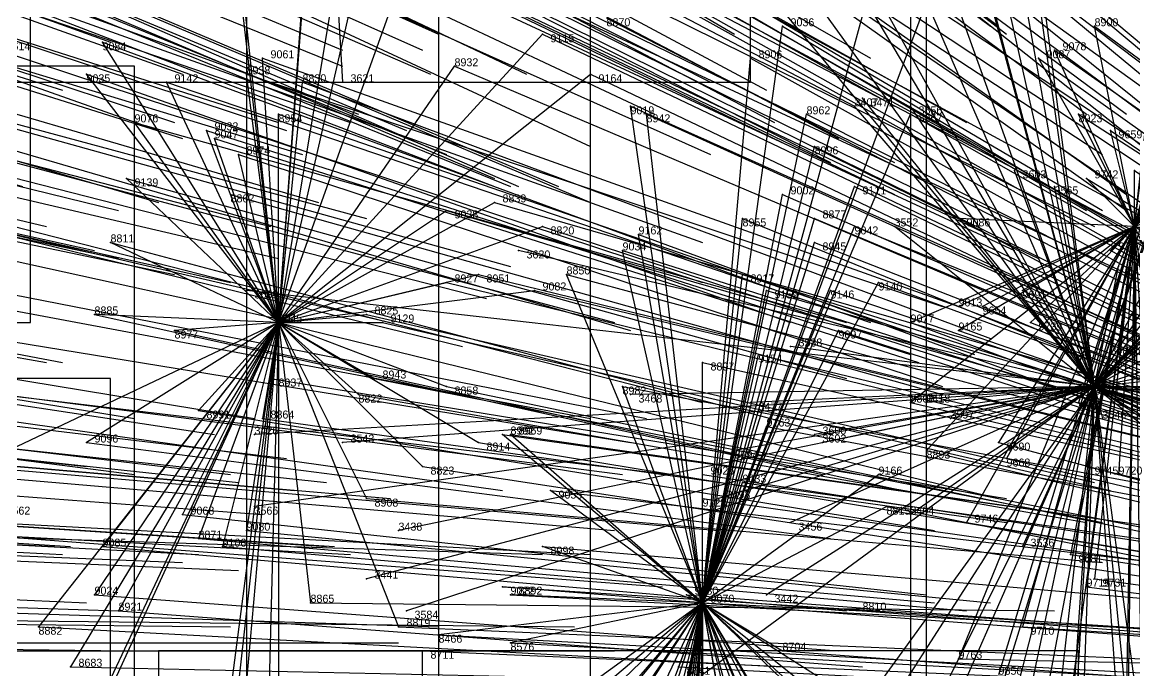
# Model space of a CAD drawing. Extents: x -0.5 to 0.59, y -0.5 to 0.59.
# Drawn here: x -0.233 to -0.094, y -0.0005 to 0.0805 of the extents above; entities that cross this region are included whole.
import ezdxf

# ---------------------------------------------------------------- set-up
doc = ezdxf.new("R2010")
doc.units = 0
for name, color, linetype in [('Clients', 3, 'CONTINUOUS'), ('Facilities', 3, 'CONTINUOUS'), ('Facilities_lines', 3, 'CONTINUOUS'), ('Min_max_boxes', 1, 'CONTINUOUS'), ('Normals', 1, 'CONTINUOUS'), ('Source_points', 5, 'CONTINUOUS'), ('Text', 3, 'CONTINUOUS')]:
    doc.layers.add(name, color=color, linetype=linetype)

msp = doc.modelspace()

# ---------------------------------------------------------------- linework, layer by layer
at = {"layer": 'Clients', "color": 5}
for p in [(-0.138, 0.08, -0.398), (-0.099, 0.08, -0.318), (-0.223, 0.078, -0.591), (-0.168, 0.079, -0.463), (-0.104, 0.077, -0.323), (-0.203, 0.076, -0.541), (-0.142, 0.076, -0.403), (-0.106, 0.076, -0.326), (-0.225, 0.074, -0.592), (-0.205, 0.074, -0.546), (-0.179, 0.075, -0.486), (-0.162, 0.074, -0.444), (-0.215, 0.073, -0.567), (-0.198, 0.073, -0.528), (-0.193, 0.073, -1.25), (-0.128, 0.071, -1.25), (-0.157, 0.07, -0.429), (-0.129, 0.07, -1.25), (-0.122, 0.07, -1.25), (-0.201, 0.069, -0.531), (-0.155, 0.069, -0.425), (-0.135, 0.069, -0.379), (-0.122, 0.069, -0.35), (-0.101, 0.069, -0.306), (-0.219, 0.068, -0.574), (-0.21, 0.067, -0.55), (-0.097, 0.067, -0.294), (-0.209, 0.066, -0.549), (-0.206, 0.064, -0.539), (-0.134, 0.065, -0.373), (-0.109, 0.062, -1.25), (-0.094, 0.062, -0.28), (-0.22, 0.061, -0.57), (-0.129, 0.06, -0.355), (-0.104, 0.06, -1.25), (-0.1, 0.061, -0.293), (-0.207, 0.059, -0.539), (-0.138, 0.059, -0.375), (-0.174, 0.058, -0.458), (-0.18, 0.057, -0.472), (-0.143, 0.056, -0.385), (-0.134, 0.056, -0.362), (-0.116, 0.056, -0.321), (-0.168, 0.055, -0.441), (-0.129, 0.055, -0.351), (-0.124, 0.055, -1.25), (-0.222, 0.053, -0.571), (-0.156, 0.054, -0.413), (-0.134, 0.053, -0.359), (-0.171, 0.052, -1.25), (-0.158, 0.052, -0.417), (-0.097, 0.052, -0.276), (-0.176, 0.049, -0.456), (-0.165, 0.049, -0.431), (-0.143, 0.049, -0.377), (-0.096, 0.05, -1.25), (-0.18, 0.048, -0.466), (-0.126, 0.048, -0.337), (-0.205, 0.047, -1.25), (-0.169, 0.047, -0.438), (-0.14, 0.047, -0.369), (-0.132, 0.047, -0.351), (-0.108, 0.047, -0.295), (-0.116, 0.045, -0.312), (-0.113, 0.045, -0.304), (-0.224, 0.044, -0.571), (-0.19, 0.044, -0.487), (-0.214, 0.042, -0.546), (-0.188, 0.043, -0.481), (-0.131, 0.042, -0.344), (-0.122, 0.043, -0.324), (-0.116, 0.042, -0.309), (-0.107, 0.043, -0.287), (-0.141, 0.039, -0.366), (-0.137, 0.04, -1.25), (-0.097, 0.039, -1.25), (-0.096, 0.039, -0.259), (-0.148, 0.038, -0.382), (-0.094, 0.038, -0.254), (-0.202, 0.036, -0.512), (-0.189, 0.036, -0.48), (-0.18, 0.035, -0.458), (-0.158, 0.035, -0.405), (-0.191, 0.034, -0.486), (-0.157, 0.034, -1.25), (-0.211, 0.032, -0.532), (-0.142, 0.033, -1.25), (-0.122, 0.033, -0.316), (-0.12, 0.033, -1.25), (-0.101, 0.033, -0.266), (-0.203, 0.031, -0.512), (-0.117, 0.031, -1.25), (-0.098, 0.031, -1.25), (-0.14, 0.03, -0.359), (-0.225, 0.028, -0.566), (-0.204, 0.029, -1.25), (-0.193, 0.028, -1.25), (-0.176, 0.028, -0.445), (-0.173, 0.029, -0.438), (-0.172, 0.029, -0.436), (-0.134, 0.029, -1.25), (-0.133, 0.028, -1.25), (-0.111, 0.028, -0.285), (-0.144, 0.027, -1.25), (-0.12, 0.027, -0.308), (-0.11, 0.026, -0.283), (-0.183, 0.025, -0.461), (-0.148, 0.024, -0.375), (-0.126, 0.024, -0.322), (-0.1, 0.025, -0.256), (-0.096, 0.024, -0.248), (-0.143, 0.023, -0.363), (-0.19, 0.021, -0.478), (-0.167, 0.022, -0.42), (-0.148, 0.021, -0.374), (-0.146, 0.021, -1.25), (-0.204, 0.02, -1.25), (-0.125, 0.02, -0.317), (-0.213, 0.019, -0.534), (-0.122, 0.019, -1.25), (-0.205, 0.017, -0.515), (-0.186, 0.017, -1.25), (-0.137, 0.018, -1.25), (-0.115, 0.018, -0.291), (-0.211, 0.016, -0.53), (-0.223, 0.015, -0.559), (-0.208, 0.015, -0.522), (-0.168, 0.015, -0.421), (-0.108, 0.015, -1.25), (-0.102, 0.014, -0.257), (-0.19, 0.011, -1.25), (-0.173, 0.01, -0.432), (-0.1, 0.01, -0.252), (-0.099, 0.011, -0.248), (-0.224, 0.009, -0.561), (-0.172, 0.009, -0.43), (-0.15, 0.009, -0.375), (-0.14, 0.009, -1.25), (-0.221, 0.007, -0.553), (-0.197, 0.008, -0.493), (-0.185, 0.007, -1.25), (-0.128, 0.007, -0.321), (-0.231, 0.005, -0.578), (-0.186, 0.005, -0.464), (-0.108, 0.005, -0.27), (-0.181, 0.004, -0.453), (-0.172, 0.003, -0.431), (-0.183, 0.002, -0.458), (-0.138, 0.002, -0.345), (-0.227, 0, -0.566), (-0.151, 0, -0.376), (-0.116, 0.001, -0.29)]:
    msp.add_point(p, dxfattribs=at)
at = {"layer": 'Facilities', "color": 3}
for p in [(-0.094, 0.055, -0.273), (-0.201, 0.043, -0.515), (-0.099, 0.035, -1.25), (-0.148, 0.008, -0.37)]:
    msp.add_point(p, dxfattribs=at)
at = {"layer": 'Facilities_lines', "color": 3}
for p, q in [((-0.199, 0.174, -1.25), (-0.193, 0.073, -1.25)), ((-0.099, 0.035, -1.25), (-0.126, 0.135, -1.25)), ((-0.099, 0.035, -1.25), (-0.127, 0.113, -1.25)), ((-0.099, 0.035, -1.25), (-0.116, 0.11, -1.25)), ((-0.099, 0.035, -1.25), (-0.139, 0.107, -1.25)), ((-0.099, 0.035, -1.25), (-0.13, 0.106, -1.25)), ((-0.099, 0.035, -1.25), (-0.062, 0.107, -1.25)), ((-0.099, 0.035, -1.25), (-0.109, 0.105, -1.25)), ((-0.201, 0.043, -0.515), (-0.208, 0.104, -0.581)), ((-0.099, 0.035, -1.25), (-0.111, 0.102, -1.25)), ((-0.099, 0.035, -1.25), (-0.076, 0.102, -1.25)), ((-0.201, 0.043, -0.515), (-0.207, 0.099, -0.574)), ((-0.201, 0.043, -0.515), (-0.197, 0.097, -0.548)), ((-0.201, 0.043, -0.515), (-0.197, 0.096, -0.548)), ((-0.201, 0.043, -0.515), (-0.182, 0.096, -0.514)), ((-0.099, 0.035, -1.25), (-0.107, 0.096, -1.25)), ((-0.094, 0.055, -0.273), (-0.079, 0.097, -0.313)), ((-0.099, 0.035, -1.25), (-0.115, 0.095, -1.25)), ((-0.099, 0.035, -1.25), (-0.042, 0.095, -1.25)), ((-0.094, 0.055, -0.273), (-0.089, 0.094, -0.322)), ((-0.094, 0.055, -0.273), (-0.084, 0.092, -0.313)), ((-0.201, 0.043, -0.515), (-0.19, 0.091, -0.526)), ((-0.201, 0.043, -0.515), (-0.193, 0.091, -0.533)), ((-0.094, 0.055, -0.273), (-0.09, 0.091, -0.32)), ((-0.099, 0.035, -1.25), (-0.138, 0.089, -1.25)), ((-0.099, 0.035, -1.25), (-0.131, 0.089, -1.25)), ((-0.099, 0.035, -1.25), (-0.084, 0.087, -1.25)), ((-0.094, 0.055, -0.273), (-0.057, 0.087, -0.26)), ((-0.148, 0.008, -0.37), (-0.127, 0.085, -0.383)), ((-0.148, 0.008, -0.37), (-0.12, 0.083, -0.365)), ((-0.099, 0.035, -1.25), (-0.082, 0.083, -1.25)), ((-0.099, 0.035, -1.25), (-0.055, 0.083, -1.25)), ((-0.094, 0.055, -0.273), (-0.082, 0.083, -0.292)), ((-0.099, 0.035, -1.25), (-0.138, 0.082, -1.25)), ((-0.099, 0.035, -1.25), (-0.045, 0.082, -1.25)), ((-0.099, 0.035, -1.25), (-0.056, 0.081, -1.25)), ((-0.148, 0.008, -0.37), (-0.138, 0.08, -0.398)), ((-0.094, 0.055, -0.273), (-0.099, 0.08, -0.318)), ((-0.201, 0.043, -0.515), (-0.223, 0.078, -0.591)), ((-0.201, 0.043, -0.515), (-0.168, 0.079, -0.463)), ((-0.094, 0.055, -0.273), (-0.104, 0.077, -0.323)), ((-0.201, 0.043, -0.515), (-0.203, 0.076, -0.541)), ((-0.148, 0.008, -0.37), (-0.142, 0.076, -0.403)), ((-0.094, 0.055, -0.273), (-0.106, 0.076, -0.326)), ((-0.099, 0.035, -1.25), (-0.068, 0.076, -1.25)), ((-0.201, 0.043, -0.515), (-0.225, 0.074, -0.592)), ((-0.201, 0.043, -0.515), (-0.205, 0.074, -0.546)), ((-0.201, 0.043, -0.515), (-0.179, 0.075, -0.486)), ((-0.201, 0.043, -0.515), (-0.162, 0.074, -0.444)), ((-0.099, 0.035, -1.25), (-0.057, 0.075, -1.25)), ((-0.201, 0.043, -0.515), (-0.215, 0.073, -0.567)), ((-0.201, 0.043, -0.515), (-0.198, 0.073, -0.528)), ((-0.094, 0.055, -0.273), (-0.083, 0.073, -0.276)), ((-0.099, 0.035, -1.25), (-0.128, 0.071, -1.25)), ((-0.148, 0.008, -0.37), (-0.157, 0.07, -0.429)), ((-0.099, 0.035, -1.25), (-0.129, 0.07, -1.25)), ((-0.099, 0.035, -1.25), (-0.122, 0.07, -1.25)), ((-0.201, 0.043, -0.515), (-0.201, 0.069, -0.531)), ((-0.148, 0.008, -0.37), (-0.155, 0.069, -0.425)), ((-0.148, 0.008, -0.37), (-0.135, 0.069, -0.379)), ((-0.148, 0.008, -0.37), (-0.122, 0.069, -0.35)), ((-0.094, 0.055, -0.273), (-0.101, 0.069, -0.306)), ((-0.201, 0.043, -0.515), (-0.219, 0.068, -0.574)), ((-0.201, 0.043, -0.515), (-0.21, 0.067, -0.55)), ((-0.099, 0.035, -1.25), (-0.055, 0.068, -1.25)), ((-0.094, 0.055, -0.273), (-0.097, 0.067, -0.294)), ((-0.094, 0.055, -0.273), (-0.085, 0.067, -0.271)), ((-0.201, 0.043, -0.515), (-0.209, 0.066, -0.549)), ((-0.094, 0.055, -0.273), (-0.084, 0.066, -0.267)), ((-0.201, 0.043, -0.515), (-0.206, 0.064, -0.539)), ((-0.148, 0.008, -0.37), (-0.134, 0.065, -0.373)), ((-0.094, 0.055, -0.273), (-0.073, 0.063, -0.241)), ((-0.099, 0.035, -1.25), (-0.109, 0.062, -1.25)), ((-0.094, 0.055, -0.273), (-0.094, 0.062, -0.28)), ((-0.201, 0.043, -0.515), (-0.22, 0.061, -0.57)), ((-0.148, 0.008, -0.37), (-0.129, 0.06, -0.355)), ((-0.099, 0.035, -1.25), (-0.104, 0.06, -1.25)), ((-0.094, 0.055, -0.273), (-0.1, 0.061, -0.293)), ((-0.099, 0.035, -1.25), (-0.054, 0.06, -1.25)), ((-0.201, 0.043, -0.515), (-0.207, 0.059, -0.539)), ((-0.148, 0.008, -0.37), (-0.138, 0.059, -0.375)), ((-0.099, 0.035, -1.25), (-0.075, 0.059, -1.25)), ((-0.099, 0.035, -1.25), (-0.024, 0.059, -1.25)), ((-0.201, 0.043, -0.515), (-0.174, 0.058, -0.458)), ((-0.201, 0.043, -0.515), (-0.18, 0.057, -0.472)), ((-0.148, 0.008, -0.37), (-0.134, 0.056, -0.362)), ((-0.148, 0.008, -0.37), (-0.143, 0.056, -0.385)), ((-0.094, 0.055, -0.273), (-0.116, 0.056, -0.321)), ((-0.201, 0.043, -0.515), (-0.168, 0.055, -0.441)), ((-0.148, 0.008, -0.37), (-0.129, 0.055, -0.351)), ((-0.099, 0.035, -1.25), (-0.124, 0.055, -1.25)), ((-0.094, 0.055, -0.273), (-0.122, 0.033, -0.316)), ((-0.094, 0.055, -0.273), (-0.122, 0.043, -0.324)), ((-0.094, 0.055, -0.273), (-0.12, 0.027, -0.308)), ((-0.094, 0.055, -0.273), (-0.116, 0.045, -0.312)), ((-0.094, 0.055, -0.273), (-0.116, 0.042, -0.309)), ((-0.094, 0.055, -0.273), (-0.116, 0.001, -0.29)), ((-0.094, 0.055, -0.273), (-0.115, 0.018, -0.291)), ((-0.094, 0.055, -0.273), (-0.113, 0.045, -0.304)), ((-0.094, 0.055, -0.273), (-0.111, 0.028, -0.285)), ((-0.094, 0.055, -0.273), (-0.111, -0.001, -0.278)), ((-0.094, 0.055, -0.273), (-0.11, 0.026, -0.283)), ((-0.094, 0.055, -0.273), (-0.108, 0.047, -0.295)), ((-0.094, 0.055, -0.273), (-0.108, 0.005, -0.27)), ((-0.094, 0.055, -0.273), (-0.107, 0.043, -0.287)), ((-0.094, 0.055, -0.273), (-0.107, -0.014, -0.271)), ((-0.094, 0.055, -0.273), (-0.105, -0.026, -0.271)), ((-0.094, 0.055, -0.273), (-0.102, 0.014, -0.257)), ((-0.094, 0.055, -0.273), (-0.101, 0.033, -0.266)), ((-0.094, 0.055, -0.273), (-0.1, 0.01, -0.252)), ((-0.094, 0.055, -0.273), (-0.1, 0.025, -0.256)), ((-0.099, 0.035, -1.25), (-0.076, 0.055, -1.25)), ((-0.094, 0.055, -0.273), (-0.099, 0.011, -0.248)), ((-0.094, 0.055, -0.273), (-0.097, 0.052, -0.276)), ((-0.094, 0.055, -0.273), (-0.096, 0.024, -0.248)), ((-0.094, 0.055, -0.273), (-0.096, 0.039, -0.259)), ((-0.094, 0.055, -0.273), (-0.095, -0.017, -0.241)), ((-0.094, 0.055, -0.273), (-0.095, -0.003, -0.236)), ((-0.094, 0.055, -0.273), (-0.094, 0.038, -0.254)), ((-0.094, 0.055, -0.273), (-0.077, 0.053, -0.234)), ((-0.094, 0.055, -0.273), (-0.089, 0.044, -0.247)), ((-0.094, 0.055, -0.273), (-0.091, 0.007, -0.229)), ((-0.094, 0.055, -0.273), (-0.077, 0.051, -0.231)), ((-0.094, 0.055, -0.273), (-0.088, 0.01, -0.221)), ((-0.094, 0.055, -0.273), (-0.093, -0.015, -0.235)), ((-0.201, 0.043, -0.515), (-0.222, 0.053, -0.571)), ((-0.148, 0.008, -0.37), (-0.156, 0.054, -0.413)), ((-0.148, 0.008, -0.37), (-0.134, 0.053, -0.359)), ((-0.099, 0.035, -1.25), (-0.087, 0.054, -1.25)), ((-0.099, 0.035, -1.25), (-0.171, 0.052, -1.25)), ((-0.148, 0.008, -0.37), (-0.158, 0.052, -0.417)), ((-0.099, 0.035, -1.25), (-0.016, 0.051, -1.25)), ((-0.201, 0.043, -0.515), (-0.176, 0.049, -0.456)), ((-0.148, 0.008, -0.37), (-0.165, 0.049, -0.431)), ((-0.148, 0.008, -0.37), (-0.143, 0.049, -0.377)), ((-0.099, 0.035, -1.25), (-0.096, 0.05, -1.25)), ((-0.201, 0.043, -0.515), (-0.18, 0.048, -0.466)), ((-0.148, 0.008, -0.37), (-0.126, 0.048, -0.337)), ((-0.099, 0.035, -1.25), (-0.205, 0.047, -1.25)), ((-0.201, 0.043, -0.515), (-0.169, 0.047, -0.438)), ((-0.148, 0.008, -0.37), (-0.132, 0.047, -0.351)), ((-0.148, 0.008, -0.37), (-0.14, 0.047, -0.369)), ((-0.201, 0.043, -0.515), (-0.224, 0.044, -0.571)), ((-0.201, 0.043, -0.515), (-0.19, 0.044, -0.487)), ((-0.201, 0.043, -0.515), (-0.239, 0.025, -0.6)), ((-0.201, 0.043, -0.515), (-0.231, 0.005, -0.578)), ((-0.201, 0.043, -0.515), (-0.229, -0.018, -0.573)), ((-0.201, 0.043, -0.515), (-0.227, 0, -0.566)), ((-0.201, 0.043, -0.515), (-0.226, -0.01, -0.566)), ((-0.201, 0.043, -0.515), (-0.225, 0.028, -0.566)), ((-0.201, 0.043, -0.515), (-0.224, 0.009, -0.561)), ((-0.201, 0.043, -0.515), (-0.223, 0.015, -0.559)), ((-0.201, 0.043, -0.515), (-0.221, 0.007, -0.553)), ((-0.201, 0.043, -0.515), (-0.214, 0.042, -0.546)), ((-0.201, 0.043, -0.515), (-0.213, 0.019, -0.534)), ((-0.201, 0.043, -0.515), (-0.211, 0.016, -0.53)), ((-0.201, 0.043, -0.515), (-0.211, 0.032, -0.532)), ((-0.201, 0.043, -0.515), (-0.208, 0.015, -0.522)), ((-0.201, 0.043, -0.515), (-0.207, -0.003, -0.518)), ((-0.201, 0.043, -0.515), (-0.206, -0.013, -0.516)), ((-0.201, 0.043, -0.515), (-0.206, -0.002, -0.514)), ((-0.201, 0.043, -0.515), (-0.205, 0.017, -0.515)), ((-0.201, 0.043, -0.515), (-0.203, -0.033, -0.514)), ((-0.201, 0.043, -0.515), (-0.203, 0.031, -0.512)), ((-0.201, 0.043, -0.515), (-0.202, 0.036, -0.512)), ((-0.201, 0.043, -0.515), (-0.176, 0.028, -0.445)), ((-0.201, 0.043, -0.515), (-0.201, -0.026, -0.507)), ((-0.201, 0.043, -0.515), (-0.186, 0.005, -0.464)), ((-0.201, 0.043, -0.515), (-0.191, 0.034, -0.486)), ((-0.201, 0.043, -0.515), (-0.183, 0.025, -0.461)), ((-0.201, 0.043, -0.515), (-0.18, 0.035, -0.458)), ((-0.201, 0.043, -0.515), (-0.197, 0.008, -0.493)), ((-0.201, 0.043, -0.515), (-0.19, 0.021, -0.478)), ((-0.201, 0.043, -0.515), (-0.189, 0.036, -0.48)), ((-0.201, 0.043, -0.515), (-0.188, 0.043, -0.481)), ((-0.148, 0.008, -0.37), (-0.131, 0.042, -0.344)), ((-0.148, 0.008, -0.37), (-0.141, 0.039, -0.366)), ((-0.099, 0.035, -1.25), (-0.137, 0.04, -1.25)), ((-0.099, 0.035, -1.25), (-0.053, 0.04, -1.25)), ((-0.099, 0.035, -1.25), (-0.097, 0.039, -1.25)), ((-0.148, 0.008, -0.37), (-0.148, 0.038, -0.382)), ((-0.099, 0.035, -1.25), (-0.204, 0.029, -1.25)), ((-0.099, 0.035, -1.25), (-0.204, 0.02, -1.25)), ((-0.099, 0.035, -1.25), (-0.193, 0.028, -1.25)), ((-0.099, 0.035, -1.25), (-0.19, 0.011, -1.25)), ((-0.099, 0.035, -1.25), (-0.186, 0.017, -1.25)), ((-0.099, 0.035, -1.25), (-0.185, 0.007, -1.25)), ((-0.148, 0.008, -0.37), (-0.158, 0.035, -0.405)), ((-0.099, 0.035, -1.25), (-0.157, 0.034, -1.25)), ((-0.099, 0.035, -1.25), (-0.148, -0.001, -1.25)), ((-0.099, 0.035, -1.25), (-0.146, 0.021, -1.25)), ((-0.099, 0.035, -1.25), (-0.144, -0.027, -1.25)), ((-0.099, 0.035, -1.25), (-0.144, 0.027, -1.25)), ((-0.099, 0.035, -1.25), (-0.142, 0.033, -1.25)), ((-0.099, 0.035, -1.25), (-0.14, 0.009, -1.25)), ((-0.099, 0.035, -1.25), (-0.137, 0.018, -1.25)), ((-0.099, 0.035, -1.25), (-0.134, 0.029, -1.25)), ((-0.099, 0.035, -1.25), (-0.133, 0.028, -1.25)), ((-0.099, 0.035, -1.25), (-0.126, -0.007, -1.25)), ((-0.099, 0.035, -1.25), (-0.126, -0.019, -1.25)), ((-0.099, 0.035, -1.25), (-0.122, 0.019, -1.25)), ((-0.099, 0.035, -1.25), (-0.121, -0.015, -1.25)), ((-0.099, 0.035, -1.25), (-0.121, -0.036, -1.25)), ((-0.099, 0.035, -1.25), (-0.12, 0.033, -1.25)), ((-0.099, 0.035, -1.25), (-0.117, 0.031, -1.25)), ((-0.099, 0.035, -1.25), (-0.11, -0.017, -1.25)), ((-0.099, 0.035, -1.25), (-0.109, -0.004, -1.25)), ((-0.099, 0.035, -1.25), (-0.108, 0.015, -1.25)), ((-0.099, 0.035, -1.25), (-0.104, -0.051, -1.25)), ((-0.099, 0.035, -1.25), (-0.104, -0.039, -1.25)), ((-0.099, 0.035, -1.25), (-0.104, -0.009, -1.25)), ((-0.099, 0.035, -1.25), (-0.102, -0.048, -1.25)), ((-0.099, 0.035, -1.25), (-0.038, -0.002, -1.25)), ((-0.099, 0.035, -1.25), (-0.015, 0.013, -1.25)), ((-0.099, 0.035, -1.25), (-0.092, -0.017, -1.25)), ((-0.099, 0.035, -1.25), (-0.094, -0.035, -1.25)), ((-0.099, 0.035, -1.25), (-0.054, 0.005, -1.25)), ((-0.099, 0.035, -1.25), (-0.06, 0.021, -1.25)), ((-0.099, 0.035, -1.25), (-0.025, 0.035, -1.25)), ((-0.099, 0.035, -1.25), (-0.095, -0.005, -1.25)), ((-0.099, 0.035, -1.25), (-0.058, 0.002, -1.25)), ((-0.099, 0.035, -1.25), (-0.031, 0.034, -1.25)), ((-0.099, 0.035, -1.25), (-0.084, 0.028, -1.25)), ((-0.099, 0.035, -1.25), (-0.031, 0.016, -1.25)), ((-0.099, 0.035, -1.25), (-0.059, 0.031, -1.25)), ((-0.099, 0.035, -1.25), (-0.039, 0.007, -1.25)), ((-0.099, 0.035, -1.25), (-0.059, 0.015, -1.25)), ((-0.099, 0.035, -1.25), (-0.071, 0.033, -1.25)), ((-0.099, 0.035, -1.25), (-0.098, 0.031, -1.25)), ((-0.099, 0.035, -1.25), (-0.071, 0.024, -1.25)), ((-0.099, 0.035, -1.25), (-0.006, 0.023, -1.25)), ((-0.099, 0.035, -1.25), (-0.035, 0.031, -1.25)), ((-0.099, 0.035, -1.25), (-0.068, 0.026, -1.25)), ((-0.148, 0.008, -0.37), (-0.14, 0.03, -0.359)), ((-0.148, 0.008, -0.37), (-0.173, 0.029, -0.438)), ((-0.148, 0.008, -0.37), (-0.172, 0.029, -0.436)), ((-0.148, 0.008, -0.37), (-0.148, 0.024, -0.375)), ((-0.148, 0.008, -0.37), (-0.126, 0.024, -0.322)), ((-0.148, 0.008, -0.37), (-0.143, 0.023, -0.363)), ((-0.148, 0.008, -0.37), (-0.167, 0.022, -0.42)), ((-0.148, 0.008, -0.37), (-0.148, 0.021, -0.374)), ((-0.148, 0.008, -0.37), (-0.125, 0.02, -0.317)), ((-0.148, 0.008, -0.37), (-0.168, 0.015, -0.421)), ((-0.148, 0.008, -0.37), (-0.173, 0.01, -0.432)), ((-0.148, 0.008, -0.37), (-0.172, 0.009, -0.43)), ((-0.148, 0.008, -0.37), (-0.15, 0.009, -0.375)), ((-0.148, 0.008, -0.37), (-0.181, 0.004, -0.453)), ((-0.148, 0.008, -0.37), (-0.179, -0.018, -0.45)), ((-0.148, 0.008, -0.37), (-0.177, -0.013, -0.443)), ((-0.148, 0.008, -0.37), (-0.173, -0.016, -0.435)), ((-0.148, 0.008, -0.37), (-0.173, -0.022, -0.435)), ((-0.148, 0.008, -0.37), (-0.173, -0.021, -0.437)), ((-0.148, 0.008, -0.37), (-0.172, 0.003, -0.431)), ((-0.148, 0.008, -0.37), (-0.171, -0.027, -0.432)), ((-0.148, 0.008, -0.37), (-0.166, -0.04, -0.428)), ((-0.148, 0.008, -0.37), (-0.165, -0.017, -0.414)), ((-0.148, 0.008, -0.37), (-0.164, -0.041, -0.423)), ((-0.148, 0.008, -0.37), (-0.159, -0.015, -0.399)), ((-0.148, 0.008, -0.37), (-0.159, -0.05, -0.417)), ((-0.148, 0.008, -0.37), (-0.158, -0.031, -0.402)), ((-0.148, 0.008, -0.37), (-0.154, -0.063, -0.416)), ((-0.148, 0.008, -0.37), (-0.154, -0.021, -0.388)), ((-0.148, 0.008, -0.37), (-0.153, -0.028, -0.389)), ((-0.148, 0.008, -0.37), (-0.152, -0.071, -0.42)), ((-0.148, 0.008, -0.37), (-0.152, -0.015, -0.381)), ((-0.148, 0.008, -0.37), (-0.152, -0.02, -0.384)), ((-0.148, 0.008, -0.37), (-0.151, -0.034, -0.387)), ((-0.148, 0.008, -0.37), (-0.151, 0, -0.376)), ((-0.148, 0.008, -0.37), (-0.151, -0.045, -0.394)), ((-0.148, 0.008, -0.37), (-0.15, -0.01, -0.375)), ((-0.148, 0.008, -0.37), (-0.149, -0.045, -0.39)), ((-0.148, 0.008, -0.37), (-0.149, -0.005, -0.373)), ((-0.148, 0.008, -0.37), (-0.126, -0.006, -0.315)), ((-0.148, 0.008, -0.37), (-0.137, -0.022, -0.346)), ((-0.148, 0.008, -0.37), (-0.139, -0.044, -0.364)), ((-0.148, 0.008, -0.37), (-0.123, -0.016, -0.311)), ((-0.148, 0.008, -0.37), (-0.148, -0.009, -0.372)), ((-0.148, 0.008, -0.37), (-0.129, -0.028, -0.33)), ((-0.148, 0.008, -0.37), (-0.136, -0.003, -0.34)), ((-0.148, 0.008, -0.37), (-0.14, -0.025, -0.356)), ((-0.148, 0.008, -0.37), (-0.131, -0.021, -0.331)), ((-0.148, 0.008, -0.37), (-0.138, -0.016, -0.348)), ((-0.148, 0.008, -0.37), (-0.129, -0.061, -0.357)), ((-0.148, 0.008, -0.37), (-0.138, 0.002, -0.345)), ((-0.148, 0.008, -0.37), (-0.128, -0.008, -0.32)), ((-0.148, 0.008, -0.37), (-0.13, -0.022, -0.329)), ((-0.148, 0.008, -0.37), (-0.142, -0.006, -0.354)), ((-0.148, 0.008, -0.37), (-0.139, -0.043, -0.362)), ((-0.148, 0.008, -0.37), (-0.128, 0.007, -0.321)), ((-0.183, -0.071, -0.491), (-0.183, 0.002, -0.458))]:
    msp.add_line(p, q, dxfattribs=at)
at = {"layer": 'Min_max_boxes', "color": 1}
for p, q in [((-0.142, 0.073, -1.25), (-0.142, 0.259, -1.25)), ((-0.142, 0.073, -1.25), (-0.142, 0.259, -1.25)), ((-0.232, 0.043, -0.757), (-0.232, 0.156, -0.757)), ((-0.232, 0.043, -0.611), (-0.232, 0.156, -0.611)), ((-0.205, 0.135, -1.25), (-0.205, -0.051, -1.25)), ((-0.205, 0.135, -1.25), (-0.205, -0.051, -1.25)), ((-0.162, -0.033, -0.6), (-0.162, 0.104, -0.6)), ((-0.162, -0.033, -0.438), (-0.162, 0.104, -0.438)), ((-0.122, 0.097, -0.326), (-0.122, -0.026, -0.326)), ((-0.122, 0.097, -0.221), (-0.122, -0.026, -0.221)), ((-0.181, 0.085, -0.453), (-0.181, -0.071, -0.453)), ((-0.181, 0.085, -0.311), (-0.181, -0.071, -0.311)), ((-0.12, -0.071, -0.453), (-0.12, 0.085, -0.453)), ((-0.12, -0.071, -0.311), (-0.12, 0.085, -0.311)), ((-0.219, 0.075, -1.25), (-0.362, 0.075, -1.25)), ((-0.219, 0.075, -1.25), (-0.362, 0.075, -1.25)), ((-0.219, -0.103, -1.25), (-0.219, 0.075, -1.25)), ((-0.219, -0.103, -1.25), (-0.219, 0.075, -1.25)), ((-0.219, 0.075, -1.25), (-0.219, 0.075, -1.25)), ((-0.265, 0.073, -1.25), (-0.142, 0.073, -1.25)), ((-0.265, 0.073, -1.25), (-0.142, 0.073, -1.25)), ((-0.142, 0.073, -1.25), (-0.142, 0.073, -1.25)), ((-0.285, 0.043, -0.757), (-0.232, 0.043, -0.757)), ((-0.285, 0.043, -0.611), (-0.232, 0.043, -0.611)), ((-0.232, 0.043, -0.757), (-0.232, 0.043, -0.611)), ((-0.222, 0.036, -0.716), (-0.275, 0.036, -0.716)), ((-0.222, 0.036, -0.582), (-0.275, 0.036, -0.582)), ((-0.222, -0.116, -0.716), (-0.222, 0.036, -0.716)), ((-0.222, -0.116, -0.582), (-0.222, 0.036, -0.582)), ((-0.222, 0.036, -0.716), (-0.222, 0.036, -0.582)), ((-0.101, 0.002, -0.574), (-0.216, 0.002, -0.574)), ((-0.216, 0.002, -0.574), (-0.216, -0.168, -0.574)), ((-0.101, 0.002, -0.43), (-0.216, 0.002, -0.43)), ((-0.216, 0.002, -0.43), (-0.216, -0.168, -0.43)), ((-0.216, 0.002, -0.574), (-0.216, 0.002, -0.43)), ((-0.101, -0.168, -0.574), (-0.101, 0.002, -0.574)), ((-0.101, -0.168, -0.43), (-0.101, 0.002, -0.43)), ((-0.101, 0.002, -0.574), (-0.101, 0.002, -0.43))]:
    msp.add_line(p, q, dxfattribs=at)
at = {"layer": 'Normals', "color": 1}
for p, q in [((-0.187, 0.136, -0.577), (-0.112, 0.08, -0.615)), ((-0.185, 0.136, -0.574), (-0.111, 0.08, -0.612)), ((-0.183, 0.136, -0.57), (-0.11, 0.079, -0.607)), ((-0.224, 0.126, -0.642), (-0.144, 0.079, -0.679)), ((-0.174, 0.124, -0.535), (-0.1, 0.069, -0.574)), ((-0.169, 0.124, -0.525), (-0.095, 0.069, -0.563)), ((-0.161, 0.125, -0.51), (-0.089, 0.067, -0.547)), ((-0.149, 0.125, -0.486), (-0.078, 0.065, -0.524)), ((-0.207, 0.122, -0.601), (-0.127, 0.076, -0.639)), ((-0.161, 0.119, -0.501), (-0.088, 0.061, -0.537)), ((-0.265, 0.117, -0.725), (-0.181, 0.079, -0.762)), ((-0.145, 0.117, -0.467), (-0.074, 0.058, -0.503)), ((-0.222, 0.116, -0.625), (-0.14, 0.072, -0.662)), ((-0.268, 0.115, -0.728), (-0.183, 0.077, -0.765)), ((-0.23, 0.115, -0.643), (-0.147, 0.073, -0.679)), ((-0.204, 0.115, -0.586), (-0.124, 0.07, -0.624)), ((-0.176, 0.115, -0.524), (-0.098, 0.064, -0.561)), ((-0.279, 0.113, -0.752), (-0.193, 0.077, -0.79)), ((-0.254, 0.114, -0.695), (-0.17, 0.074, -0.732)), ((-0.211, 0.113, -0.6), (-0.129, 0.07, -0.637)), ((-0.196, 0.113, -0.566), (-0.115, 0.068, -0.604)), ((-0.171, 0.113, -0.513), (-0.095, 0.059, -0.55)), ((-0.137, 0.114, -0.445), (-0.066, 0.054, -0.482)), ((-0.279, 0.11, -0.749), (-0.193, 0.075, -0.787)), ((-0.267, 0.111, -0.722), (-0.182, 0.074, -0.759)), ((-0.221, 0.111, -0.618), (-0.139, 0.068, -0.656)), ((-0.171, 0.111, -0.509), (-0.095, 0.057, -0.546)), ((-0.308, 0.109, -0.818), (-0.222, 0.078, -0.856)), ((-0.239, 0.109, -0.656), (-0.154, 0.069, -0.693)), ((-0.213, 0.109, -0.597), (-0.131, 0.066, -0.635)), ((-0.194, 0.108, -0.554), (-0.112, 0.064, -0.591)), ((-0.3, 0.105, -0.796), (-0.213, 0.074, -0.833)), ((-0.22, 0.105, -0.61), (-0.137, 0.065, -0.648)), ((-0.215, 0.105, -0.597), (-0.132, 0.063, -0.635)), ((-0.271, 0.103, -0.725), (-0.185, 0.067, -0.762)), ((-0.246, 0.104, -0.668), (-0.162, 0.065, -0.706)), ((-0.208, 0.104, -0.581), (-0.124, 0.063, -0.618)), ((-0.181, 0.104, -0.521), (-0.1, 0.057, -0.558)), ((-0.178, 0.104, -0.515), (-0.098, 0.057, -0.552)), ((-0.159, 0.103, -0.473), (-0.083, 0.051, -0.512)), ((-0.131, 0.104, -0.417), (-0.057, 0.048, -0.454)), ((-0.232, 0.102, -0.633), (-0.147, 0.064, -0.67)), ((-0.279, 0.101, -0.741), (-0.191, 0.069, -0.778)), ((-0.318, 0.099, -0.833), (-0.229, 0.071, -0.87)), ((-0.317, 0.1, -0.83), (-0.228, 0.072, -0.867)), ((-0.266, 0.099, -0.71), (-0.18, 0.064, -0.747)), ((-0.207, 0.099, -0.574), (-0.124, 0.059, -0.612)), ((-0.175, 0.1, -0.504), (-0.094, 0.054, -0.542)), ((-0.13, 0.099, -0.408), (-0.055, 0.045, -0.445)), ((-0.304, 0.098, -0.798), (-0.216, 0.067, -0.835)), ((-0.28, 0.098, -0.742), (-0.192, 0.068, -0.778)), ((-0.302, 0.097, -0.793), (-0.214, 0.068, -0.83)), ((-0.289, 0.096, -0.762), (-0.201, 0.068, -0.8)), ((-0.288, 0.096, -0.759), (-0.2, 0.067, -0.797)), ((-0.259, 0.097, -0.691), (-0.174, 0.061, -0.73)), ((-0.256, 0.097, -0.685), (-0.171, 0.06, -0.723)), ((-0.251, 0.096, -0.672), (-0.166, 0.06, -0.711)), ((-0.197, 0.097, -0.548), (-0.114, 0.056, -0.586)), ((-0.197, 0.096, -0.548), (-0.114, 0.055, -0.586)), ((-0.182, 0.096, -0.514), (-0.099, 0.055, -0.552)), ((-0.258, 0.095, -0.687), (-0.172, 0.06, -0.725)), ((-0.302, 0.094, -0.79), (-0.213, 0.066, -0.827)), ((-0.247, 0.094, -0.661), (-0.162, 0.058, -0.699)), ((-0.26, 0.093, -0.691), (-0.174, 0.06, -0.729)), ((-0.166, 0.092, -0.475), (-0.086, 0.047, -0.514)), ((-0.159, 0.092, -0.46), (-0.078, 0.048, -0.498)), ((-0.287, 0.091, -0.752), (-0.198, 0.064, -0.79)), ((-0.193, 0.091, -0.533), (-0.109, 0.052, -0.57)), ((-0.19, 0.091, -0.526), (-0.106, 0.051, -0.563)), ((-0.166, 0.091, -0.473), (-0.085, 0.046, -0.511)), ((-0.162, 0.09, -0.462), (-0.08, 0.047, -0.501)), ((-0.322, 0.085, -0.833), (-0.233, 0.06, -0.87)), ((-0.127, 0.085, -0.383), (-0.05, 0.034, -0.42)), ((-0.305, 0.084, -0.791), (-0.216, 0.058, -0.828)), ((-0.285, 0.084, -0.742), (-0.196, 0.058, -0.78)), ((-0.235, 0.084, -0.624), (-0.148, 0.053, -0.661)), ((-0.113, 0.084, -0.353), (-0.039, 0.029, -0.391)), ((-0.168, 0.083, -0.469), (-0.084, 0.044, -0.507)), ((-0.12, 0.083, -0.365), (-0.043, 0.032, -0.403)), ((-0.16, 0.081, -0.448), (-0.078, 0.039, -0.486)), ((-0.279, 0.08, -0.727), (-0.19, 0.056, -0.764)), ((-0.138, 0.08, -0.398), (-0.058, 0.032, -0.434)), ((-0.099, 0.08, -0.318), (-0.024, 0.025, -0.354)), ((-0.311, 0.079, -0.802), (-0.221, 0.057, -0.839)), ((-0.291, 0.078, -0.754), (-0.202, 0.055, -0.793)), ((-0.223, 0.078, -0.591), (-0.136, 0.046, -0.627)), ((-0.168, 0.079, -0.463), (-0.084, 0.039, -0.501)), ((-0.236, 0.077, -0.621), (-0.148, 0.048, -0.658)), ((-0.104, 0.077, -0.323), (-0.027, 0.023, -0.358)), ((-0.32, 0.076, -0.822), (-0.23, 0.055, -0.86)), ((-0.203, 0.076, -0.541), (-0.116, 0.045, -0.58)), ((-0.142, 0.076, -0.403), (-0.061, 0.031, -0.44)), ((-0.106, 0.076, -0.326), (-0.03, 0.022, -0.361)), ((-0.262, 0.075, -0.68), (-0.172, 0.05, -0.717)), ((-0.225, 0.074, -0.592), (-0.137, 0.043, -0.628)), ((-0.205, 0.074, -0.546), (-0.118, 0.045, -0.585)), ((-0.179, 0.075, -0.486), (-0.094, 0.039, -0.523)), ((-0.162, 0.074, -0.444), (-0.078, 0.034, -0.482)), ((-0.215, 0.073, -0.567), (-0.127, 0.043, -0.604)), ((-0.198, 0.073, -0.528), (-0.112, 0.041, -0.566)), ((-0.193, 0.073, -1.25), (-0.193, 0.073, -1.15)), ((-0.315, 0.072, -0.807), (-0.224, 0.052, -0.845)), ((-0.291, 0.072, -0.748), (-0.201, 0.051, -0.787)), ((-0.128, 0.071, -1.25), (-0.128, 0.071, -1.15)), ((-0.312, 0.07, -0.798), (-0.221, 0.051, -0.836)), ((-0.157, 0.07, -0.429), (-0.072, 0.032, -0.467)), ((-0.129, 0.07, -1.25), (-0.129, 0.07, -1.15)), ((-0.122, 0.07, -1.25), (-0.122, 0.07, -1.15)), ((-0.265, 0.069, -0.684), (-0.175, 0.046, -0.721)), ((-0.201, 0.069, -0.531), (-0.114, 0.039, -0.569)), ((-0.155, 0.069, -0.425), (-0.071, 0.031, -0.462)), ((-0.135, 0.069, -0.379), (-0.052, 0.027, -0.415)), ((-0.122, 0.069, -0.35), (-0.041, 0.023, -0.387)), ((-0.101, 0.069, -0.306), (-0.023, 0.019, -0.343)), ((-0.305, 0.068, -0.78), (-0.214, 0.049, -0.818)), ((-0.297, 0.068, -0.761), (-0.207, 0.048, -0.799)), ((-0.249, 0.067, -0.644), (-0.159, 0.043, -0.682)), ((-0.246, 0.068, -0.638), (-0.157, 0.042, -0.676)), ((-0.219, 0.068, -0.574), (-0.13, 0.043, -0.611)), ((-0.21, 0.067, -0.55), (-0.122, 0.039, -0.589)), ((-0.097, 0.067, -0.294), (-0.02, 0.014, -0.331)), ((-0.209, 0.066, -0.549), (-0.121, 0.038, -0.587)), ((-0.277, 0.064, -0.711), (-0.187, 0.043, -0.749)), ((-0.206, 0.064, -0.539), (-0.118, 0.035, -0.577)), ((-0.134, 0.065, -0.373), (-0.051, 0.024, -0.409)), ((-0.29, 0.063, -0.741), (-0.199, 0.043, -0.78)), ((-0.268, 0.062, -0.687), (-0.178, 0.04, -0.724)), ((-0.109, 0.062, -1.25), (-0.109, 0.062, -1.15)), ((-0.094, 0.062, -0.28), (-0.018, 0.01, -0.321)), ((-0.22, 0.061, -0.57), (-0.13, 0.036, -0.606)), ((-0.129, 0.06, -0.355), (-0.046, 0.02, -0.393)), ((-0.104, 0.06, -1.25), (-0.104, 0.06, -1.15)), ((-0.1, 0.061, -0.293), (-0.021, 0.013, -0.332)), ((-0.207, 0.059, -0.539), (-0.118, 0.034, -0.576)), ((-0.138, 0.059, -0.375), (-0.053, 0.022, -0.412)), ((-0.174, 0.058, -0.458), (-0.084, 0.032, -0.495)), ((-0.238, 0.056, -0.611), (-0.148, 0.033, -0.649)), ((-0.18, 0.057, -0.472), (-0.09, 0.031, -0.508)), ((-0.143, 0.056, -0.385), (-0.057, 0.021, -0.422)), ((-0.134, 0.056, -0.362), (-0.048, 0.02, -0.399)), ((-0.116, 0.056, -0.321), (-0.034, 0.012, -0.359)), ((-0.319, 0.055, -0.809), (-0.228, 0.038, -0.846)), ((-0.168, 0.055, -0.441), (-0.08, 0.026, -0.478)), ((-0.129, 0.055, -0.351), (-0.043, 0.02, -0.388)), ((-0.124, 0.055, -1.25), (-0.124, 0.055, -1.15)), ((-0.094, 0.055, -0.273), (-0.015, 0.009, -0.312)), ((-0.321, 0.054, -0.813), (-0.23, 0.038, -0.851)), ((-0.222, 0.053, -0.571), (-0.132, 0.029, -0.608)), ((-0.156, 0.054, -0.413), (-0.069, 0.022, -0.45)), ((-0.134, 0.053, -0.359), (-0.047, 0.019, -0.396)), ((-0.171, 0.052, -1.25), (-0.171, 0.052, -1.15)), ((-0.158, 0.052, -0.417), (-0.07, 0.024, -0.454)), ((-0.097, 0.052, -0.276), (-0.015, 0.009, -0.314)), ((-0.247, 0.049, -0.629), (-0.155, 0.031, -0.665)), ((-0.176, 0.049, -0.456), (-0.086, 0.027, -0.494)), ((-0.165, 0.049, -0.431), (-0.076, 0.025, -0.468)), ((-0.143, 0.049, -0.377), (-0.055, 0.021, -0.415)), ((-0.096, 0.05, -1.25), (-0.096, 0.05, -1.15)), ((-0.253, 0.048, -0.644), (-0.162, 0.031, -0.681)), ((-0.18, 0.048, -0.466), (-0.09, 0.026, -0.502)), ((-0.126, 0.048, -0.337), (-0.039, 0.016, -0.375)), ((-0.311, 0.046, -0.786), (-0.219, 0.031, -0.823)), ((-0.295, 0.046, -0.747), (-0.204, 0.031, -0.785)), ((-0.205, 0.047, -1.25), (-0.205, 0.047, -1.15)), ((-0.169, 0.047, -0.438), (-0.078, 0.025, -0.474)), ((-0.14, 0.047, -0.369), (-0.051, 0.021, -0.407)), ((-0.132, 0.047, -0.351), (-0.044, 0.017, -0.388)), ((-0.108, 0.047, -0.295), (-0.024, 0.008, -0.332)), ((-0.116, 0.045, -0.312), (-0.03, 0.012, -0.35)), ((-0.113, 0.045, -0.304), (-0.027, 0.009, -0.341)), ((-0.224, 0.044, -0.571), (-0.133, 0.024, -0.608)), ((-0.19, 0.044, -0.487), (-0.099, 0.023, -0.524)), ((-0.301, 0.043, -0.761), (-0.209, 0.029, -0.798)), ((-0.249, 0.043, -0.632), (-0.157, 0.028, -0.668)), ((-0.214, 0.042, -0.546), (-0.123, 0.022, -0.583)), ((-0.201, 0.043, -0.515), (-0.111, 0.021, -0.552)), ((-0.188, 0.043, -0.481), (-0.097, 0.022, -0.518)), ((-0.131, 0.042, -0.344), (-0.043, 0.014, -0.382)), ((-0.122, 0.043, -0.324), (-0.036, 0.011, -0.362)), ((-0.116, 0.042, -0.309), (-0.029, 0.012, -0.347)), ((-0.107, 0.043, -0.287), (-0.02, 0.009, -0.324)), ((-0.141, 0.039, -0.366), (-0.05, 0.017, -0.402)), ((-0.137, 0.04, -1.25), (-0.137, 0.04, -1.15)), ((-0.097, 0.039, -1.25), (-0.097, 0.039, -1.15)), ((-0.096, 0.039, -0.259), (-0.009, 0.008, -0.298)), ((-0.148, 0.038, -0.382), (-0.058, 0.018, -0.42)), ((-0.094, 0.038, -0.254), (-0.008, 0.006, -0.295)), ((-0.292, 0.037, -0.735), (-0.2, 0.026, -0.773)), ((-0.317, 0.035, -0.798), (-0.225, 0.025, -0.834)), ((-0.311, 0.036, -0.783), (-0.219, 0.024, -0.82)), ((-0.299, 0.035, -0.752), (-0.207, 0.024, -0.79)), ((-0.265, 0.035, -0.667), (-0.173, 0.022, -0.705)), ((-0.251, 0.036, -0.633), (-0.158, 0.024, -0.669)), ((-0.244, 0.035, -0.617), (-0.152, 0.024, -0.654)), ((-0.202, 0.036, -0.512), (-0.11, 0.021, -0.55)), ((-0.189, 0.036, -0.48), (-0.098, 0.018, -0.518)), ((-0.18, 0.035, -0.458), (-0.089, 0.016, -0.495)), ((-0.158, 0.035, -0.405), (-0.067, 0.018, -0.443)), ((-0.099, 0.035, -1.25), (-0.099, 0.035, -1.15)), ((-0.191, 0.034, -0.486), (-0.1, 0.018, -0.523)), ((-0.157, 0.034, -1.25), (-0.157, 0.034, -1.15)), ((-0.298, 0.033, -0.75), (-0.206, 0.023, -0.788)), ((-0.287, 0.033, -0.722), (-0.195, 0.023, -0.76)), ((-0.211, 0.032, -0.532), (-0.119, 0.017, -0.57)), ((-0.142, 0.033, -1.25), (-0.142, 0.033, -1.15)), ((-0.122, 0.033, -0.316), (-0.032, 0.012, -0.354)), ((-0.12, 0.033, -1.25), (-0.12, 0.033, -1.15)), ((-0.101, 0.033, -0.266), (-0.012, 0.009, -0.305)), ((-0.203, 0.031, -0.512), (-0.11, 0.018, -0.549)), ((-0.117, 0.031, -1.25), (-0.117, 0.031, -1.15)), ((-0.098, 0.031, -1.25), (-0.098, 0.031, -1.15)), ((-0.291, 0.03, -0.732), (-0.199, 0.022, -0.77)), ((-0.14, 0.03, -0.359), (-0.049, 0.013, -0.395)), ((-0.279, 0.029, -0.702), (-0.187, 0.021, -0.74)), ((-0.225, 0.028, -0.566), (-0.132, 0.016, -0.603)), ((-0.204, 0.029, -1.25), (-0.204, 0.029, -1.15)), ((-0.193, 0.028, -1.25), (-0.193, 0.028, -1.15)), ((-0.176, 0.028, -0.445), (-0.085, 0.013, -0.483)), ((-0.173, 0.029, -0.438), (-0.081, 0.016, -0.476)), ((-0.172, 0.029, -0.436), (-0.081, 0.016, -0.474)), ((-0.134, 0.029, -1.25), (-0.134, 0.029, -1.15)), ((-0.133, 0.028, -1.25), (-0.133, 0.028, -1.15)), ((-0.111, 0.028, -0.285), (-0.021, 0.004, -0.323)), ((-0.144, 0.027, -1.25), (-0.144, 0.027, -1.15)), ((-0.12, 0.027, -0.308), (-0.029, 0.005, -0.344)), ((-0.295, 0.026, -0.74), (-0.203, 0.019, -0.778)), ((-0.11, 0.026, -0.283), (-0.021, 0.005, -0.323)), ((-0.252, 0.025, -0.633), (-0.159, 0.017, -0.67)), ((-0.239, 0.025, -0.6), (-0.146, 0.017, -0.637)), ((-0.183, 0.025, -0.461), (-0.091, 0.011, -0.5)), ((-0.148, 0.024, -0.375), (-0.056, 0.01, -0.411)), ((-0.126, 0.024, -0.322), (-0.036, 0.006, -0.36)), ((-0.1, 0.025, -0.256), (-0.01, 0.004, -0.295)), ((-0.096, 0.024, -0.248), (-0.006, 0.004, -0.286)), ((-0.143, 0.023, -0.363), (-0.051, 0.01, -0.399)), ((-0.32, 0.021, -0.802), (-0.227, 0.015, -0.839)), ((-0.287, 0.021, -0.719), (-0.194, 0.015, -0.756)), ((-0.287, 0.021, -0.721), (-0.195, 0.015, -0.758)), ((-0.19, 0.021, -0.478), (-0.098, 0.013, -0.515)), ((-0.167, 0.022, -0.42), (-0.074, 0.011, -0.457)), ((-0.148, 0.021, -0.374), (-0.056, 0.008, -0.411)), ((-0.146, 0.021, -1.25), (-0.146, 0.021, -1.15)), ((-0.322, 0.02, -0.806), (-0.229, 0.015, -0.842)), ((-0.204, 0.02, -1.25), (-0.204, 0.02, -1.15)), ((-0.125, 0.02, -0.317), (-0.034, 0.002, -0.355)), ((-0.321, 0.019, -0.804), (-0.228, 0.014, -0.841)), ((-0.303, 0.019, -0.76), (-0.211, 0.014, -0.798)), ((-0.284, 0.019, -0.712), (-0.192, 0.014, -0.75)), ((-0.255, 0.019, -0.638), (-0.162, 0.014, -0.675)), ((-0.213, 0.019, -0.534), (-0.12, 0.009, -0.571)), ((-0.122, 0.019, -1.25), (-0.122, 0.019, -1.15)), ((-0.306, 0.017, -0.766), (-0.213, 0.013, -0.804)), ((-0.261, 0.017, -0.654), (-0.168, 0.014, -0.692)), ((-0.245, 0.017, -0.615), (-0.153, 0.01, -0.651)), ((-0.205, 0.017, -0.515), (-0.112, 0.008, -0.551)), ((-0.186, 0.017, -1.25), (-0.186, 0.017, -1.15)), ((-0.137, 0.018, -1.25), (-0.137, 0.018, -1.15)), ((-0.115, 0.018, -0.291), (-0.024, 0.003, -0.33)), ((-0.298, 0.016, -0.746), (-0.206, 0.012, -0.784)), ((-0.211, 0.016, -0.53), (-0.119, 0.008, -0.567)), ((-0.223, 0.015, -0.559), (-0.13, 0.007, -0.596)), ((-0.208, 0.015, -0.522), (-0.115, 0.007, -0.558)), ((-0.168, 0.015, -0.421), (-0.075, 0.007, -0.458)), ((-0.108, 0.015, -1.25), (-0.108, 0.015, -1.15)), ((-0.102, 0.014, -0.257), (-0.01, 0, -0.294)), ((-0.318, 0.012, -0.796), (-0.225, 0.008, -0.833)), ((-0.314, 0.01, -0.784), (-0.221, 0.007, -0.821)), ((-0.19, 0.011, -1.25), (-0.19, 0.011, -1.15)), ((-0.173, 0.01, -0.432), (-0.08, 0.004, -0.47)), ((-0.1, 0.01, -0.252), (-0.009, -0.002, -0.29)), ((-0.099, 0.011, -0.248), (-0.007, -0.002, -0.287)), ((-0.224, 0.009, -0.561), (-0.131, 0.002, -0.597)), ((-0.172, 0.009, -0.43), (-0.079, 0.004, -0.467)), ((-0.15, 0.009, -0.375), (-0.057, 0.002, -0.413)), ((-0.14, 0.009, -1.25), (-0.14, 0.009, -1.15)), ((-0.274, 0.008, -0.684), (-0.181, 0.005, -0.722)), ((-0.221, 0.007, -0.553), (-0.128, 0, -0.59)), ((-0.197, 0.008, -0.493), (-0.104, 0.007, -0.53)), ((-0.185, 0.007, -1.25), (-0.185, 0.007, -1.15)), ((-0.148, 0.008, -0.37), (-0.056, 0.001, -0.408)), ((-0.128, 0.007, -0.321), (-0.036, 0, -0.359)), ((-0.3, 0.006, -0.749), (-0.207, 0.005, -0.787)), ((-0.257, 0.006, -0.642), (-0.164, 0.005, -0.679)), ((-0.231, 0.005, -0.578), (-0.138, 0, -0.615)), ((-0.186, 0.005, -0.464), (-0.093, 0.001, -0.502)), ((-0.108, 0.005, -0.27), (-0.016, -0.001, -0.308)), ((-0.313, 0.003, -0.782), (-0.22, 0.002, -0.819)), ((-0.279, 0.003, -0.697), (-0.186, 0.003, -0.735)), ((-0.181, 0.004, -0.453), (-0.089, -0.001, -0.491)), ((-0.172, 0.003, -0.431), (-0.08, -0.002, -0.469)), ((-0.252, 0.002, -0.63), (-0.159, 0.002, -0.667)), ((-0.183, 0.002, -0.458), (-0.091, -0.002, -0.495)), ((-0.138, 0.002, -0.345), (-0.045, -0.005, -0.382)), ((-0.227, 0, -0.566), (-0.134, -0.002, -0.604)), ((-0.151, 0, -0.376), (-0.058, -0.005, -0.414)), ((-0.116, 0.001, -0.29), (-0.023, -0.001, -0.328))]:
    msp.add_line(p, q, dxfattribs=at)
at = {"layer": 'Source_points', "color": 5}
for p in [(-0.138, 0.08, -0.398), (-0.099, 0.08, -0.318), (-0.223, 0.078, -0.591), (-0.168, 0.079, -0.463), (-0.104, 0.077, -0.323), (-0.203, 0.076, -0.541), (-0.142, 0.076, -0.403), (-0.106, 0.076, -0.326), (-0.225, 0.074, -0.592), (-0.205, 0.074, -0.546), (-0.179, 0.075, -0.486), (-0.162, 0.074, -0.444), (-0.215, 0.073, -0.567), (-0.198, 0.073, -0.528), (-0.193, 0.073, -1.25), (-0.128, 0.071, -1.25), (-0.157, 0.07, -0.429), (-0.129, 0.07, -1.25), (-0.122, 0.07, -1.25), (-0.201, 0.069, -0.531), (-0.155, 0.069, -0.425), (-0.135, 0.069, -0.379), (-0.122, 0.069, -0.35), (-0.101, 0.069, -0.306), (-0.219, 0.068, -0.574), (-0.21, 0.067, -0.55), (-0.097, 0.067, -0.294), (-0.209, 0.066, -0.549), (-0.206, 0.064, -0.539), (-0.134, 0.065, -0.373), (-0.109, 0.062, -1.25), (-0.094, 0.062, -0.28), (-0.22, 0.061, -0.57), (-0.129, 0.06, -0.355), (-0.104, 0.06, -1.25), (-0.1, 0.061, -0.293), (-0.207, 0.059, -0.539), (-0.138, 0.059, -0.375), (-0.174, 0.058, -0.458), (-0.18, 0.057, -0.472), (-0.143, 0.056, -0.385), (-0.134, 0.056, -0.362), (-0.116, 0.056, -0.321), (-0.168, 0.055, -0.441), (-0.129, 0.055, -0.351), (-0.124, 0.055, -1.25), (-0.094, 0.055, -0.273), (-0.222, 0.053, -0.571), (-0.156, 0.054, -0.413), (-0.134, 0.053, -0.359), (-0.171, 0.052, -1.25), (-0.158, 0.052, -0.417), (-0.097, 0.052, -0.276), (-0.176, 0.049, -0.456), (-0.165, 0.049, -0.431), (-0.143, 0.049, -0.377), (-0.096, 0.05, -1.25), (-0.18, 0.048, -0.466), (-0.126, 0.048, -0.337), (-0.205, 0.047, -1.25), (-0.169, 0.047, -0.438), (-0.14, 0.047, -0.369), (-0.132, 0.047, -0.351), (-0.108, 0.047, -0.295), (-0.116, 0.045, -0.312), (-0.113, 0.045, -0.304), (-0.224, 0.044, -0.571), (-0.19, 0.044, -0.487), (-0.214, 0.042, -0.546), (-0.201, 0.043, -0.515), (-0.188, 0.043, -0.481), (-0.131, 0.042, -0.344), (-0.122, 0.043, -0.324), (-0.116, 0.042, -0.309), (-0.107, 0.043, -0.287), (-0.141, 0.039, -0.366), (-0.137, 0.04, -1.25), (-0.097, 0.039, -1.25), (-0.096, 0.039, -0.259), (-0.148, 0.038, -0.382), (-0.094, 0.038, -0.254), (-0.202, 0.036, -0.512), (-0.189, 0.036, -0.48), (-0.18, 0.035, -0.458), (-0.158, 0.035, -0.405), (-0.099, 0.035, -1.25), (-0.191, 0.034, -0.486), (-0.157, 0.034, -1.25), (-0.211, 0.032, -0.532), (-0.142, 0.033, -1.25), (-0.122, 0.033, -0.316), (-0.12, 0.033, -1.25), (-0.101, 0.033, -0.266), (-0.203, 0.031, -0.512), (-0.117, 0.031, -1.25), (-0.098, 0.031, -1.25), (-0.14, 0.03, -0.359), (-0.225, 0.028, -0.566), (-0.204, 0.029, -1.25), (-0.193, 0.028, -1.25), (-0.176, 0.028, -0.445), (-0.173, 0.029, -0.438), (-0.172, 0.029, -0.436), (-0.134, 0.029, -1.25), (-0.133, 0.028, -1.25), (-0.111, 0.028, -0.285), (-0.144, 0.027, -1.25), (-0.12, 0.027, -0.308), (-0.11, 0.026, -0.283), (-0.183, 0.025, -0.461), (-0.148, 0.024, -0.375), (-0.126, 0.024, -0.322), (-0.1, 0.025, -0.256), (-0.096, 0.024, -0.248), (-0.143, 0.023, -0.363), (-0.19, 0.021, -0.478), (-0.167, 0.022, -0.42), (-0.148, 0.021, -0.374), (-0.146, 0.021, -1.25), (-0.204, 0.02, -1.25), (-0.125, 0.02, -0.317), (-0.213, 0.019, -0.534), (-0.122, 0.019, -1.25), (-0.205, 0.017, -0.515), (-0.186, 0.017, -1.25), (-0.137, 0.018, -1.25), (-0.115, 0.018, -0.291), (-0.211, 0.016, -0.53), (-0.223, 0.015, -0.559), (-0.208, 0.015, -0.522), (-0.168, 0.015, -0.421), (-0.108, 0.015, -1.25), (-0.102, 0.014, -0.257), (-0.19, 0.011, -1.25), (-0.173, 0.01, -0.432), (-0.1, 0.01, -0.252), (-0.099, 0.011, -0.248), (-0.224, 0.009, -0.561), (-0.172, 0.009, -0.43), (-0.15, 0.009, -0.375), (-0.14, 0.009, -1.25), (-0.221, 0.007, -0.553), (-0.197, 0.008, -0.493), (-0.185, 0.007, -1.25), (-0.148, 0.008, -0.37), (-0.128, 0.007, -0.321), (-0.231, 0.005, -0.578), (-0.186, 0.005, -0.464), (-0.108, 0.005, -0.27), (-0.181, 0.004, -0.453), (-0.172, 0.003, -0.431), (-0.183, 0.002, -0.458), (-0.138, 0.002, -0.345), (-0.227, 0, -0.566), (-0.151, 0, -0.376), (-0.116, 0.001, -0.29)]:
    msp.add_point(p, dxfattribs=at)

# ---------------------------------------------------------------- texts
at = {"layer": 'Text', "color": 3}
for s, p in [('8870', (-0.16, 0.08, -0.448)), ('9036', (-0.137, 0.08, -0.398)), ('8900', (-0.099, 0.08, -0.318)), ('6614', (-0.235, 0.077, -0.621)), ('9084', (-0.223, 0.077, -0.591)), ('9115', (-0.167, 0.078, -0.463)), ('9078', (-0.103, 0.077, -0.323)), ('9061', (-0.202, 0.076, -0.541)), ('8906', (-0.141, 0.076, -0.403)), ('9087', (-0.105, 0.076, -0.326)), ('8932', (-0.179, 0.075, -0.486)), ('9035', (-0.225, 0.073, -0.592)), ('9142', (-0.214, 0.073, -0.567)), ('8938', (-0.205, 0.074, -0.546)), ('8830', (-0.198, 0.073, -0.528)), ('3621', (-0.192, 0.073, -1.25)), ('9164', (-0.161, 0.073, -0.444)), ('3407', (-0.129, 0.07, -1.25)), ('3471', (-0.127, 0.07, -1.25)), ('9019', (-0.157, 0.069, -0.429)), ('8962', (-0.135, 0.069, -0.379)), ('3556', (-0.121, 0.069, -1.25)), ('9076', (-0.219, 0.068, -0.574)), ('8954', (-0.201, 0.068, -0.531)), ('8942', (-0.155, 0.068, -0.425)), ('8957', (-0.121, 0.068, -0.35)), ('8923', (-0.101, 0.068, -0.306)), ('9032', (-0.209, 0.067, -0.55)), ('9047', (-0.209, 0.066, -0.549)), ('9659', (-0.096, 0.066, -0.294)), ('8974', (-0.205, 0.064, -0.539)), ('8996', (-0.134, 0.064, -0.373)), ('3603', (-0.108, 0.061, -1.25)), ('9742', (-0.099, 0.061, -0.293)), ('9139', (-0.219, 0.06, -0.57)), ('9002', (-0.137, 0.059, -0.375)), ('9111', (-0.128, 0.059, -0.355)), ('3565', (-0.104, 0.059, -1.25)), ('8862', (-0.207, 0.058, -0.539)), ('8839', (-0.173, 0.058, -0.458)), ('9038', (-0.179, 0.056, -0.472)), ('8877', (-0.133, 0.056, -0.362)), ('8955', (-0.143, 0.055, -0.385)), ('3552', (-0.124, 0.055, -1.25)), ('9086', (-0.115, 0.055, -0.321)), ('8820', (-0.167, 0.054, -0.441)), ('9162', (-0.156, 0.054, -0.413)), ('9042', (-0.129, 0.054, -0.351)), ('8811', (-0.222, 0.053, -0.571)), ('9034', (-0.158, 0.052, -0.417)), ('8945', (-0.133, 0.052, -0.359)), ('9737', (-0.096, 0.052, -0.276)), ('3620', (-0.17, 0.051, -1.25)), ('8927', (-0.179, 0.048, -0.466)), ('8951', (-0.175, 0.048, -0.456)), ('8850', (-0.165, 0.049, -0.431)), ('8917', (-0.142, 0.048, -0.377)), ('3478', (-0.095, 0.049, -1.25)), ('9082', (-0.168, 0.047, -0.438)), ('9140', (-0.126, 0.047, -0.337)), ('3609', (-0.204, 0.046, -1.25)), ('9159', (-0.139, 0.046, -0.369)), ('9146', (-0.132, 0.046, -0.351)), ('9013', (-0.116, 0.045, -0.312)), ('9691', (-0.108, 0.046, -0.295)), ('8885', (-0.224, 0.044, -0.571)), ('8825', (-0.189, 0.044, -0.487)), ('9654', (-0.113, 0.044, -0.304)), ('9045', (-0.201, 0.043, -0.515)), ('9129', (-0.187, 0.043, -0.481)), ('9077', (-0.122, 0.043, -0.324)), ('8977', (-0.214, 0.041, -0.546)), ('9097', (-0.131, 0.041, -0.344)), ('9165', (-0.116, 0.042, -0.309)), ('9739', (-0.106, 0.042, -0.287)), ('3538', (-0.136, 0.04, -1.25)), ('9154', (-0.141, 0.038, -0.366)), ('3485', (-0.097, 0.039, -1.25)), ('9748', (-0.095, 0.039, -0.259)), ('8897', (-0.147, 0.037, -0.382)), ('8943', (-0.188, 0.036, -0.48)), ('8937', (-0.201, 0.035, -0.512)), ('8858', (-0.179, 0.034, -0.458)), ('8982', (-0.158, 0.034, -0.405)), ('3619', (-0.099, 0.034, -1.25)), ('8822', (-0.191, 0.033, -0.486)), ('3468', (-0.156, 0.033, -1.25)), ('8808', (-0.122, 0.033, -0.316)), ('3418', (-0.12, 0.033, -1.25)), ('8991', (-0.21, 0.031, -0.532)), ('8864', (-0.202, 0.031, -0.512)), ('3477', (-0.141, 0.032, -1.25)), ('3597', (-0.117, 0.031, -1.25)), ('9709', (-0.101, 0.032, -0.266)), ('3546', (-0.098, 0.031, -1.25)), ('9163', (-0.14, 0.03, -0.359)), ('3426', (-0.204, 0.029, -1.25)), ('8992', (-0.172, 0.029, -0.438)), ('8969', (-0.171, 0.029, -0.436)), ('3600', (-0.133, 0.029, -1.25)), ('9096', (-0.224, 0.028, -0.566)), ('3543', (-0.192, 0.028, -1.25)), ('8914', (-0.175, 0.027, -0.445)), ('3602', (-0.133, 0.028, -1.25)), ('9690', (-0.11, 0.027, -0.285)), ('3594', (-0.144, 0.026, -1.25)), ('8893', (-0.12, 0.026, -0.308)), ('9668', (-0.11, 0.025, -0.283)), ('8823', (-0.182, 0.024, -0.461)), ('9026', (-0.147, 0.024, -0.375)), ('9033', (-0.143, 0.023, -0.363)), ('9166', (-0.126, 0.024, -0.322)), ('9745', (-0.099, 0.024, -0.256)), ('9720', (-0.096, 0.024, -0.248)), ('8908', (-0.189, 0.02, -0.478)), ('9055', (-0.166, 0.021, -0.42)), ('9123', (-0.148, 0.02, -0.374)), ('3493', (-0.145, 0.021, -1.25)), ('3562', (-0.235, 0.019, -1.25)), ('9068', (-0.212, 0.019, -0.534)), ('3566', (-0.204, 0.019, -1.25)), ('8815', (-0.125, 0.019, -0.317)), ('3494', (-0.122, 0.019, -1.25)), ('9746', (-0.114, 0.018, -0.291)), ('8871', (-0.211, 0.016, -0.53)), ('9080', (-0.205, 0.017, -0.515)), ('3438', (-0.186, 0.017, -1.25)), ('3456', (-0.136, 0.017, -1.25)), ('9085', (-0.223, 0.015, -0.559)), ('9106', (-0.208, 0.015, -0.522)), ('3536', (-0.107, 0.015, -1.25)), ('8998', (-0.167, 0.014, -0.421)), ('9681', (-0.101, 0.013, -0.257)), ('3441', (-0.189, 0.011, -1.25)), ('9024', (-0.224, 0.009, -0.561)), ('9022', (-0.172, 0.009, -0.432)), ('8892', (-0.171, 0.009, -0.43)), ('9030', (-0.149, 0.009, -0.375)), ('9715', (-0.1, 0.01, -0.252)), ('9731', (-0.098, 0.01, -0.248)), ('8865', (-0.197, 0.008, -0.493)), ('9070', (-0.147, 0.008, -0.37)), ('3442', (-0.139, 0.008, -1.25)), ('8921', (-0.221, 0.007, -0.553)), ('3584', (-0.184, 0.006, -1.25)), ('8810', (-0.128, 0.007, -0.321)), ('8819', (-0.185, 0.005, -0.464)), ('8882', (-0.231, 0.004, -0.578)), ('9710', (-0.107, 0.004, -0.27)), ('8466', (-0.181, 0.003, -0.453)), ('8576', (-0.172, 0.002, -0.431)), ('8704', (-0.138, 0.002, -0.345)), ('8711', (-0.182, 0.001, -0.458)), ('9763', (-0.116, 0.001, -0.29)), ('8683', (-0.226, 0, -0.566)), ('8641', (-0.15, -0.001, -0.376)), ('9850', (-0.111, -0.001, -0.278))]:
    msp.add_text(s, height=0.001, dxfattribs=at).set_placement(p)

doc.saveas('drawing.dxf')
